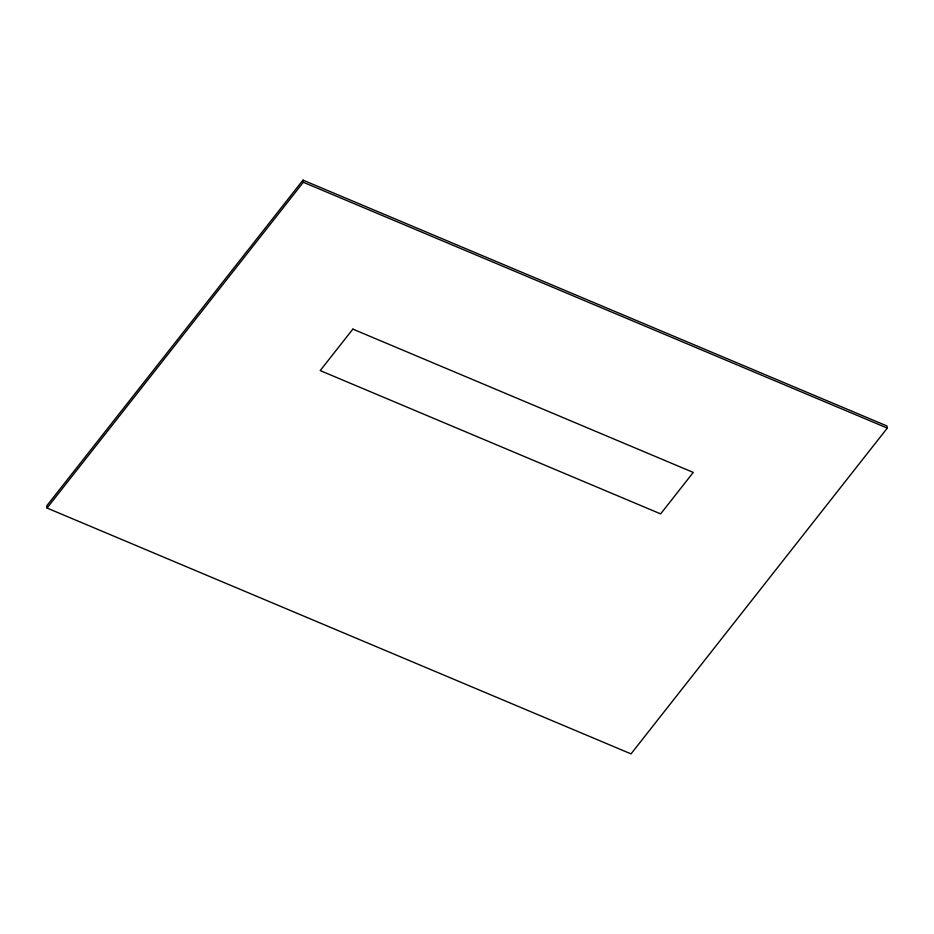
<?xml version="1.0" encoding="UTF-8"?>
<svg xmlns="http://www.w3.org/2000/svg" width="934" height="934" viewBox="0 0 934 934"><rect width="100%" height="100%" fill="white"/><g stroke="black" fill="none" stroke-linecap="round" stroke-linejoin="round"><path stroke-width="1.4" d="M302.978 180.122L46.7 505.913L47.039 508.038L631.022 753.878L887.3 428.087L886.961 425.962L302.978 180.122L303.317 182.258L47.039 508.038M303.317 182.258L887.3 428.087M352.854 329.118L320.222 370.588L660.63 513.887L693.261 472.417L352.854 329.118"/></g></svg>
